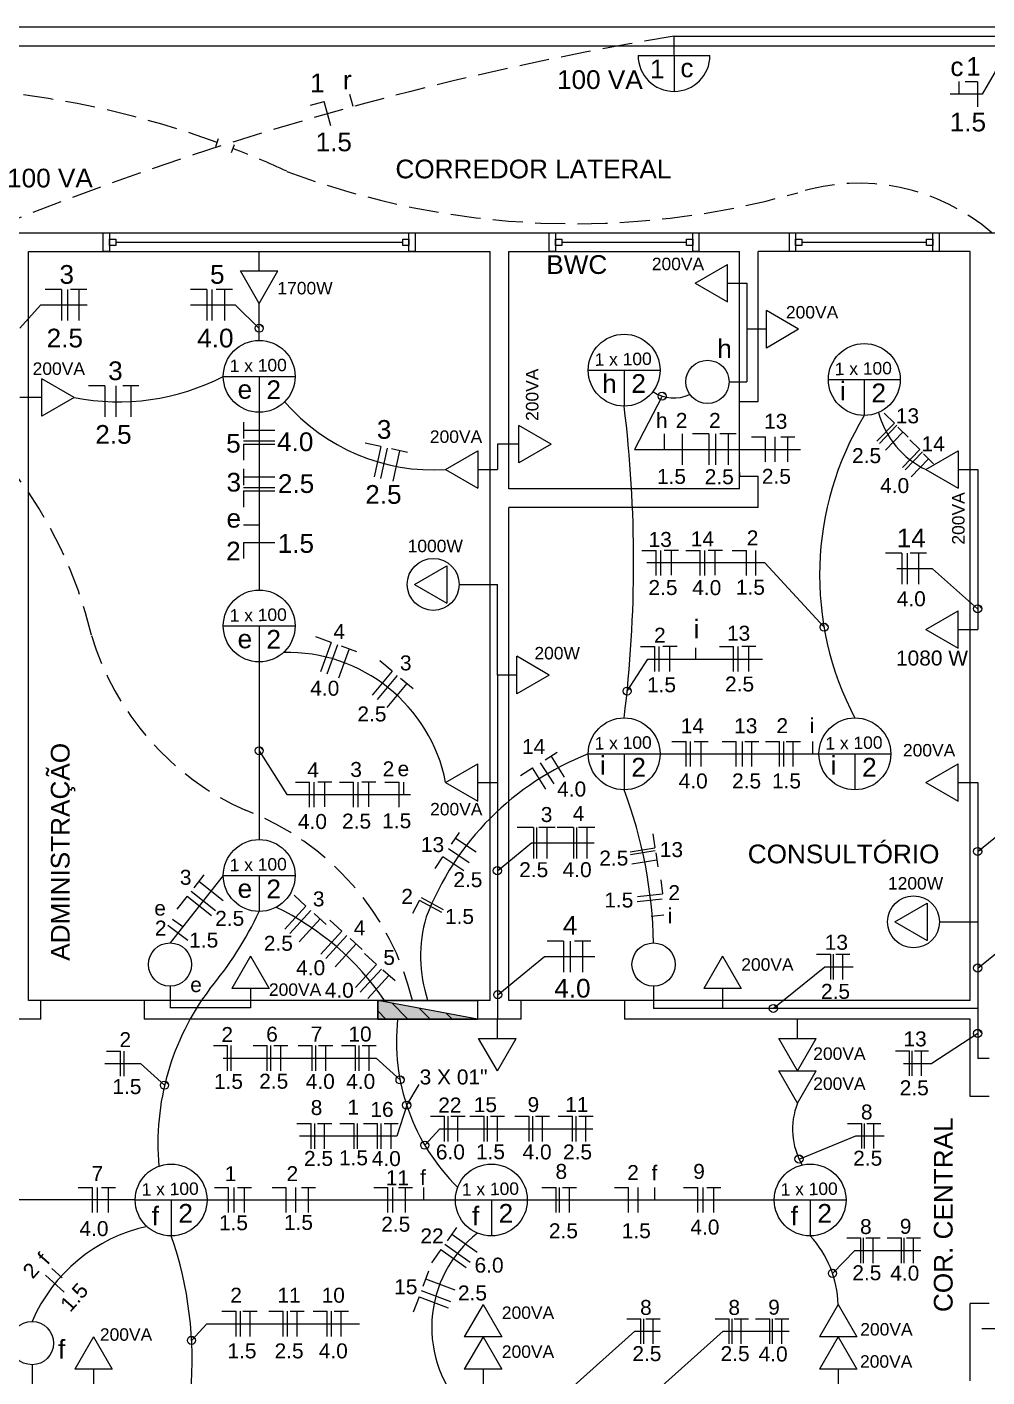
# Model space of a CAD drawing. Header units: millimetres. Extents: x 2676 to 2790, y 20 to 50.
# Drawn here: x 2685.5 to 2693.2, y 34.93 to 45.74 of the extents above; entities that cross this region are included whole.
import ezdxf

# ---------------------------------------------------------------- set-up
doc = ezdxf.new("R2010")
doc.units = ezdxf.units.MM
doc.linetypes.add('ACAD_ISO02W100', pattern=[15, 12, -3])
doc.layers.add('ARQ-FOLHA', color=7, linetype='Continuous', lineweight=50)
doc.layers.add('TESTE', color=6, linetype='Continuous', lineweight=25)
for name, color, linetype in [('BUILDING_ENVELOPE', 7, 'Continuous'), ('CIRCUITO 1', 3, 'Continuous'), ('CIRCUITO 2', 211, 'Continuous'), ('TOMADAS', 250, 'Continuous')]:
    doc.layers.add(name, color=color, linetype=linetype)
doc.styles.get("Standard").update_dxf_attribs({"font": 'arial.ttf', "height": 1.5})
pattern_1 = [(225, (-78.443, 0), (2.0205576, -2.0205576), [])]

msp = doc.modelspace()

# ---------------------------------------------------------------- hatches: boundary and pattern name
h = msp.add_hatch(color=1)
h.dxf.hatch_style = 1
h.paths.add_polyline_path([(2689.114, 37.795), (2688.314, 37.945), (2688.314, 37.795)])
h = msp.add_hatch(color=1)
h.dxf.hatch_style = 1
h.paths.add_polyline_path([(2689.114, 37.795), (2688.314, 37.945), (2688.314, 37.795)])
h = msp.add_hatch(color=1)
h.dxf.hatch_style = 1
h.paths.add_polyline_path([(2689.114, 37.795), (2688.314, 37.945), (2688.314, 37.795)])
h = msp.add_hatch(color=1)
h.dxf.hatch_style = 1
h.paths.add_polyline_path([(2689.114, 37.795), (2688.314, 37.945), (2688.314, 37.795)])
msp.add_hatch(color=1).paths.add_polyline_path([(2689.114, 37.795), (2688.314, 37.945), (2688.314, 37.795)])
at = {"transparency": 33554687}
h = msp.add_hatch(dxfattribs=at)
h.set_pattern_fill('ANSI31', color=1, angle=270)
h.set_pattern_definition([(315, (2685.04363, 42.89758), (0.0883883, 0.0883883), [])])
h.paths.add_polyline_path([(2689.114, 37.795), (2688.314, 37.945), (2688.314, 37.795)])
at = {"layer": 'CIRCUITO 2'}
h = msp.add_hatch(dxfattribs=at)
h.set_pattern_fill('ANSI31', color=211, angle=270)
h.set_pattern_definition([(315, (2687.9509, 56.42743), (0.0883883, 0.0883883), [])])
h.paths.add_polyline_path([(2690.593, 42.82, 1), (2690.593, 42.755, 1)])
at = {"layer": 'TOMADAS', "linetype": 'Continuous', "transparency": 33554687}
h = msp.add_hatch(dxfattribs=at)
h.set_pattern_fill('ANSI31', color=1, scale=0.9, angle=-180)
h.set_pattern_definition(pattern_1)
h.paths.add_polyline_path([(2687.213, 43.79), (2687.363, 43.53), (2687.513, 43.79)])
at = {"layer": 'TOMADAS'}
h = msp.add_hatch(dxfattribs=at)
h.set_pattern_fill('ANSI31', color=211, angle=270)
h.set_pattern_definition([(315, (2684.7202, 56.97073), (0.0883883, 0.0883883), [])])
h.paths.add_polyline_path([(2687.363, 43.363, 1), (2687.363, 43.298, 1)])
h = msp.add_hatch(dxfattribs=at)
h.set_pattern_fill('ANSI31', color=211, angle=270)
h.set_pattern_definition([(315, (2690.47951, 54.72296), (0.0883883, 0.0883883), [])])
h.paths.add_polyline_path([(2693.122, 41.115, 1), (2693.122, 41.05, 1)])
at = {"layer": 'TOMADAS', "linetype": 'Continuous', "transparency": 33554687}
h = msp.add_hatch(dxfattribs=at)
h.set_pattern_fill('ANSI31', color=1, scale=0.9, angle=-180)
h.set_pattern_definition(pattern_1)
h.paths.add_polyline_path([(2692.966, 40.767), (2692.966, 41.067), (2692.707, 40.917)])
at = {"layer": 'TOMADAS'}
h = msp.add_hatch(dxfattribs=at)
h.set_pattern_fill('ANSI31', color=211, angle=270)
h.set_pattern_definition([(315, (2689.2483, 54.57476), (0.0883883, 0.0883883), [])])
h.paths.add_polyline_path([(2691.891, 40.967, 1), (2691.891, 40.902, 1)])
h = msp.add_hatch(dxfattribs=at)
h.set_pattern_fill('ANSI31', color=211, angle=270)
h.set_pattern_definition([(315, (2687.66921, 54.0632), (0.0883883, 0.0883883), [])])
h.paths.add_polyline_path([(2690.312, 40.456, 1), (2690.312, 40.391, 1)])
at = {"layer": 'TOMADAS', "linetype": 'Continuous', "transparency": 33554687}
h = msp.add_hatch(dxfattribs=at)
h.set_pattern_fill('ANSI31', color=4, angle=-90)
h.set_pattern_definition([(315, (2684.7202, 53.58483), (0.0883883, 0.0883883), [])])
h.paths.add_polyline_path([(2687.395, 39.945, 1), (2687.33, 39.945, 1)])
at = {"layer": 'TOMADAS'}
h = msp.add_hatch(dxfattribs=at)
h.set_pattern_fill('ANSI31', color=211, angle=270)
h.set_pattern_definition([(315, (2690.47951, 52.7781), (0.0883883, 0.0883883), [])])
h.paths.add_polyline_path([(2693.122, 39.17, 1), (2693.122, 39.106, 1)])
h = msp.add_hatch(dxfattribs=at)
h.set_pattern_fill('ANSI31', color=211, angle=270)
h.set_pattern_definition([(315, (2686.62951, 52.62393), (0.0883883, 0.0883883), [])])
h.paths.add_polyline_path([(2689.272, 39.016, 1), (2689.272, 38.951, 1)])
h = msp.add_hatch(dxfattribs=at)
h.set_pattern_fill('ANSI31', color=211, angle=270)
h.set_pattern_definition([(315, (2690.47951, 51.84425), (0.0883883, 0.0883883), [])])
h.paths.add_polyline_path([(2693.122, 38.237, 1), (2693.122, 38.172, 1)])
h = msp.add_hatch(dxfattribs=at)
h.set_pattern_fill('ANSI31', color=211, angle=270)
h.set_pattern_definition([(315, (2686.63203, 51.63051), (0.0883883, 0.0883883), [])])
h.paths.add_polyline_path([(2689.275, 38.023, 1), (2689.275, 37.958, 1)])
h = msp.add_hatch(dxfattribs=at)
h.set_pattern_fill('ANSI31', color=211, angle=270)
h.set_pattern_definition([(315, (2688.8416, 51.52028), (0.0883883, 0.0883883), [])])
h.paths.add_polyline_path([(2691.484, 37.913, 1), (2691.484, 37.848, 1)])
h = msp.add_hatch(dxfattribs=at)
h.set_pattern_fill('ANSI31', color=211, angle=270)
h.set_pattern_definition([(315, (2690.47951, 51.31988), (0.0883883, 0.0883883), [])])
h.paths.add_polyline_path([(2693.122, 37.712, 1), (2693.122, 37.647, 1)])
at = {"layer": 'TOMADAS', "linetype": 'Continuous', "transparency": 33554687}
h = msp.add_hatch(dxfattribs=at)
h.set_pattern_fill('ANSI31', color=1, scale=0.9, angle=-180)
h.set_pattern_definition(pattern_1)
h.paths.add_polyline_path([(2689.122, 37.64), (2689.272, 37.38), (2689.422, 37.64)])
at = {"layer": 'TOMADAS'}
h = msp.add_hatch(dxfattribs=at)
h.set_pattern_fill('ANSI31', color=211, angle=270)
h.set_pattern_definition([(315, (2685.84962, 50.94799), (0.0883883, 0.0883883), [])])
h.paths.add_polyline_path([(2688.492, 37.34, 1), (2688.492, 37.275, 1)])
h = msp.add_hatch(dxfattribs=at)
h.set_pattern_fill('ANSI31', color=211, angle=270)
h.set_pattern_definition([(315, (2683.96122, 50.90461), (0.0883883, 0.0883883), [])])
h.paths.add_polyline_path([(2686.604, 37.297, 1), (2686.604, 37.232, 1)])
h = msp.add_hatch(dxfattribs=at)
h.set_pattern_fill('ANSI31', color=211, angle=270)
h.set_pattern_definition([(315, (2685.90205, 50.74525), (0.0883883, 0.0883883), [])])
h.paths.add_polyline_path([(2688.545, 37.138, 1), (2688.545, 37.073, 1)])
h = msp.add_hatch(dxfattribs=at)
h.set_pattern_fill('ANSI31', color=211, angle=270)
h.set_pattern_definition([(315, (2686.04757, 50.42373), (0.0883883, 0.0883883), [])])
h.paths.add_polyline_path([(2688.69, 36.816, 1), (2688.69, 36.751, 1)])
h = msp.add_hatch(dxfattribs=at)
h.set_pattern_fill('ANSI31', color=211, angle=270)
h.set_pattern_definition([(315, (2689.04787, 50.31291), (0.0883883, 0.0883883), [])])
h.paths.add_polyline_path([(2691.69, 36.705, 1), (2691.69, 36.64, 1)])
h = msp.add_hatch(dxfattribs=at)
h.set_pattern_fill('ANSI31', color=211, angle=270)
h.set_pattern_definition([(315, (2689.31579, 49.39735), (0.0883883, 0.0883883), [])])
h.paths.add_polyline_path([(2691.958, 35.79, 1), (2691.958, 35.725, 1)])
h = msp.add_hatch(dxfattribs=at)
h.set_pattern_fill('ANSI31', color=211, angle=270)
h.set_pattern_definition([(315, (2684.17788, 48.86042), (0.0883883, 0.0883883), [])])
h.paths.add_polyline_path([(2686.82, 35.253, 1), (2686.82, 35.188, 1)])

# ---------------------------------------------------------------- linework, layer by layer
for p, q in [((2685.513, 43.945), (2689.213, 43.945)), ((2686.213, 44.02), (2688.513, 44.02)), ((2689.363, 43.945), (2691.213, 43.945)), ((2689.788, 44.02), (2690.788, 44.02)), ((2691.713, 44.02), (2692.713, 44.02)), ((2691.212, 42.745), (2691.363, 42.745)), ((2691.213, 42.175), (2691.213, 42.145)), ((2691.213, 42.145), (2691.363, 42.145)), ((2685.612, 37.795), (2685.612, 37.945)), ((2686.442, 37.945), (2686.442, 37.795)), ((2689.114, 37.795), (2688.314, 37.945)), ((2688.314, 37.945), (2688.314, 37.795)), ((2689.462, 37.795), (2689.462, 37.945)), ((2690.292, 37.945), (2690.292, 37.795)), ((2688.314, 37.795), (2688.314, 37.795)), ((2688.314, 37.795), (2689.114, 37.795)), ((2693.213, 37.175), (2693.063, 37.175)), ((2693.213, 35.515), (2693.063, 35.515))]:
    msp.add_line(p, q)
for points in [[(2686.113, 44.095), (2686.163, 44.095), (2686.163, 43.945), (2686.113, 43.945)], [(2686.163, 44.045), (2686.213, 44.045), (2686.213, 43.995), (2686.163, 43.995)], [(2688.513, 44.045), (2688.563, 44.045), (2688.563, 43.995), (2688.513, 43.995)], [(2688.563, 44.095), (2688.613, 44.095), (2688.613, 43.945), (2688.563, 43.945)], [(2689.688, 44.095), (2689.738, 44.095), (2689.738, 43.945), (2689.688, 43.945)], [(2689.738, 44.045), (2689.788, 44.045), (2689.788, 43.995), (2689.738, 43.995)], [(2690.788, 44.045), (2690.838, 44.045), (2690.838, 43.995), (2690.788, 43.995)], [(2690.838, 44.095), (2690.888, 44.095), (2690.888, 43.945), (2690.838, 43.945)], [(2691.613, 44.095), (2691.663, 44.095), (2691.663, 43.945), (2691.613, 43.945)], [(2691.663, 44.045), (2691.713, 44.045), (2691.713, 43.995), (2691.663, 43.995)], [(2692.713, 44.045), (2692.763, 44.045), (2692.763, 43.995), (2692.713, 43.995)], [(2692.763, 44.095), (2692.813, 44.095), (2692.813, 43.945), (2692.763, 43.945)], [(2689.114, 37.945), (2689.114, 37.795), (2688.314, 37.795), (2688.314, 37.945)]]:
    msp.add_lwpolyline(points, close=True)
at = {"layer": 'BUILDING_ENVELOPE', "color": 7, "linetype": 'Continuous'}
for p, q in [((2682.213, 45.745), (2699.163, 45.745)), ((2682.213, 45.595), (2699.013, 45.595)), ((2682.213, 44.095), (2697.513, 44.095)), ((2685.513, 37.945), (2685.513, 43.945)), ((2689.213, 37.945), (2689.213, 43.945)), ((2689.363, 42.045), (2689.363, 43.945)), ((2691.213, 42.045), (2691.213, 43.945)), ((2691.363, 42.745), (2691.363, 43.945)), ((2693.063, 43.945), (2691.363, 43.945)), ((2693.063, 37.945), (2693.063, 43.945)), ((2691.363, 41.895), (2691.363, 42.145)), ((2691.213, 42.045), (2689.363, 42.045)), ((2689.363, 37.945), (2689.363, 41.895)), ((2691.363, 41.895), (2689.363, 41.895)), ((2689.213, 37.945), (2685.513, 37.945)), ((2693.063, 37.945), (2689.363, 37.945)), ((2685.612, 37.795), (2685.363, 37.795)), ((2689.462, 37.795), (2686.442, 37.795)), ((2693.063, 37.795), (2690.292, 37.795)), ((2693.063, 37.175), (2693.063, 37.795)), ((2693.063, 34.895), (2693.063, 35.515))]:
    msp.add_line(p, q, dxfattribs=at)
at = {"layer": 'CIRCUITO 1', "color": 240, "linetype": 'Continuous', "ltscale": 0.02}
for p, q in [((2690.688, 45.517), (2690.688, 45.672)), ((2690.688, 45.672), (2699.09, 45.672)), ((2687.363, 43.79), (2687.363, 43.945)), ((2691.116, 43.692), (2691.272, 43.692)), ((2691.272, 43.692), (2691.272, 42.901)), ((2687.363, 43.232), (2687.363, 43.53)), ((2691.428, 43.322), (2691.272, 43.322)), ((2691.13, 42.901), (2691.272, 42.901)), ((2685.62, 42.775), (2685.444, 42.775)), ((2687.363, 42.657), (2687.363, 41.232)), ((2689.272, 42.402), (2689.272, 42.198)), ((2689.443, 42.402), (2689.272, 42.402)), ((2689.116, 42.198), (2689.272, 42.198)), ((2692.966, 42.198), (2693.122, 42.198)), ((2688.966, 41.278), (2689.272, 41.278)), ((2689.272, 40.552), (2689.272, 41.278)), ((2687.363, 40.657), (2687.363, 39.232)), ((2689.428, 40.552), (2689.272, 40.552)), ((2689.272, 40.552), (2689.272, 38.33)), ((2690.575, 39.92), (2691.85, 39.92)), ((2689.116, 39.691), (2689.272, 39.691)), ((2692.966, 39.691), (2693.122, 39.691)), ((2687.075, 38.945), (2686.648, 38.405)), ((2689.272, 38.33), (2689.272, 37.795)), ((2686.648, 38.059), (2686.648, 37.884)), ((2687.294, 38.039), (2687.294, 37.884)), ((2690.524, 38.059), (2690.524, 37.88)), ((2691.077, 38.039), (2691.077, 37.88)), ((2687.294, 37.884), (2686.648, 37.884)), ((2693.122, 37.88), (2693.122, 37.479)), ((2689.272, 37.64), (2689.272, 37.795)), ((2693.213, 37.479), (2693.122, 37.479)), ((2686.37, 36.345), (2684.011, 36.345)), ((2686.945, 36.345), (2688.936, 36.345)), ((2689.511, 36.345), (2691.492, 36.345)), ((2685.542, 35.025), (2685.542, 34.834)), ((2686.035, 34.989), (2686.035, 34.834)), ((2689.157, 34.989), (2689.157, 34.834)), ((2692.003, 34.989), (2692.003, 34.834))]:
    msp.add_line(p, q, dxfattribs=at)
at = {"layer": 'CIRCUITO 1', "color": 15}
for p, q in [((2693.428, 45.672), (2693.159, 45.206)), ((2693.159, 45.206), (2692.902, 45.206)), ((2690.593, 42.787), (2690.371, 42.36)), ((2690.371, 42.36), (2691.701, 42.36))]:
    msp.add_line(p, q, dxfattribs=at)
at = {"layer": 'CIRCUITO 1', "color": 4}
for p, q in [((2690.4, 45.517), (2690.975, 45.517)), ((2690.688, 45.517), (2690.688, 45.23))]:
    msp.add_line(p, q, dxfattribs=at)
at = {"layer": 'CIRCUITO 1', "color": 7}
for p, q in [((2692.97, 45.307), (2692.97, 45.206)), ((2693.12, 45.306), (2693.023, 45.306)), ((2693.12, 45.306), (2693.12, 45.105)), ((2687.775, 45.117), (2687.885, 45.147)), ((2687.938, 44.953), (2687.885, 45.147)), ((2688.116, 45.107), (2688.089, 45.204)), ((2692.373, 42.65), (2692.454, 42.571)), ((2692.314, 42.427), (2692.454, 42.571)), ((2692.335, 42.408), (2692.475, 42.553)), ((2692.482, 42.537), (2692.564, 42.458)), ((2691.309, 42.461), (2691.422, 42.461)), ((2691.422, 42.259), (2691.422, 42.461)), ((2691.5, 42.259), (2691.5, 42.461)), ((2691.544, 42.461), (2691.657, 42.461)), ((2691.601, 42.259), (2691.601, 42.461)), ((2692.383, 42.353), (2692.523, 42.497)), ((2692.578, 42.437), (2692.659, 42.358)), ((2692.519, 42.214), (2692.659, 42.358)), ((2692.54, 42.196), (2692.681, 42.34)), ((2692.687, 42.324), (2692.769, 42.245)), ((2692.588, 42.14), (2692.728, 42.285)), ((2687.363, 41.752), (2687.238, 41.752)), ((2690.431, 41.55), (2690.545, 41.55)), ((2690.545, 41.349), (2690.545, 41.55)), ((2690.582, 41.349), (2690.582, 41.55)), ((2690.61, 41.552), (2690.724, 41.552)), ((2690.667, 41.351), (2690.667, 41.552)), ((2690.783, 41.55), (2690.897, 41.55)), ((2690.897, 41.349), (2690.897, 41.55)), ((2690.934, 41.349), (2690.934, 41.55)), ((2690.962, 41.552), (2691.076, 41.552)), ((2691.019, 41.351), (2691.019, 41.552)), ((2691.154, 41.55), (2691.268, 41.55)), ((2691.268, 41.349), (2691.268, 41.55)), ((2691.345, 41.349), (2691.345, 41.55)), ((2690.42, 40.78), (2690.533, 40.78)), ((2690.533, 40.579), (2690.533, 40.78)), ((2690.57, 40.579), (2690.57, 40.78)), ((2690.599, 40.782), (2690.712, 40.782)), ((2690.655, 40.581), (2690.655, 40.782)), ((2690.863, 40.68), (2690.863, 40.771)), ((2691.052, 40.78), (2691.165, 40.78)), ((2691.165, 40.579), (2691.165, 40.78)), ((2691.202, 40.579), (2691.202, 40.78)), ((2691.231, 40.782), (2691.344, 40.782)), ((2691.287, 40.581), (2691.287, 40.782)), ((2689.655, 39.872), (2689.751, 39.933)), ((2690.671, 40.02), (2690.785, 40.02)), ((2690.785, 39.819), (2690.785, 40.02)), ((2690.82, 39.819), (2690.82, 40.02)), ((2690.85, 40.02), (2690.963, 40.02)), ((2690.906, 39.819), (2690.906, 40.02)), ((2691.073, 40.02), (2691.187, 40.02)), ((2691.187, 39.819), (2691.187, 40.02)), ((2691.238, 39.819), (2691.238, 40.02)), ((2691.256, 40.02), (2691.369, 40.02)), ((2691.313, 39.819), (2691.313, 40.02)), ((2691.42, 40.02), (2691.534, 40.02)), ((2691.534, 39.819), (2691.534, 40.02)), ((2691.569, 39.819), (2691.569, 40.02)), ((2691.587, 40.02), (2691.701, 40.02)), ((2691.644, 39.819), (2691.644, 40.02)), ((2691.802, 39.92), (2691.802, 40.02)), ((2689.726, 39.679), (2689.618, 39.849)), ((2689.811, 39.733), (2689.703, 39.903)), ((2689.457, 39.746), (2689.553, 39.807)), ((2689.661, 39.637), (2689.553, 39.807)), ((2687.654, 39.694), (2687.767, 39.694)), ((2687.767, 39.493), (2687.767, 39.694)), ((2687.804, 39.493), (2687.804, 39.694)), ((2687.833, 39.696), (2687.946, 39.696)), ((2687.89, 39.495), (2687.89, 39.696)), ((2688.006, 39.694), (2688.119, 39.694)), ((2688.119, 39.493), (2688.119, 39.694)), ((2688.156, 39.493), (2688.156, 39.694)), ((2688.185, 39.696), (2688.298, 39.696)), ((2688.241, 39.495), (2688.241, 39.696)), ((2688.371, 39.694), (2688.485, 39.694)), ((2688.485, 39.493), (2688.485, 39.694)), ((2688.522, 39.594), (2688.522, 39.694)), ((2688.904, 39.196), (2688.968, 39.29)), ((2690.517, 39.279), (2690.535, 39.167)), ((2689.103, 39.131), (2688.936, 39.243)), ((2690.336, 39.135), (2690.535, 39.167)), ((2688.773, 39.001), (2688.836, 39.095)), ((2689.003, 38.983), (2688.836, 39.095)), ((2689.046, 39.047), (2688.879, 39.159)), ((2690.339, 39.113), (2690.538, 39.145)), ((2690.351, 39.039), (2690.55, 39.071)), ((2690.541, 39.127), (2690.559, 39.015)), ((2690.583, 38.911), (2690.595, 38.799)), ((2688.595, 38.644), (2688.648, 38.744)), ((2688.826, 38.649), (2688.648, 38.744)), ((2688.841, 38.671), (2688.664, 38.766)), ((2690.392, 38.738), (2690.592, 38.759)), ((2690.395, 38.777), (2690.595, 38.799)), ((2690.506, 38.62), (2690.606, 38.631)), ((2686.792, 38.425), (2686.63, 38.544)), ((2686.751, 38.535), (2686.669, 38.594)), ((2691.831, 38.314), (2691.944, 38.314)), ((2691.944, 38.112), (2691.944, 38.314)), ((2691.966, 38.112), (2691.966, 38.314)), ((2691.984, 38.314), (2692.098, 38.314)), ((2692.041, 38.112), (2692.041, 38.314)), ((2686.997, 37.582), (2687.11, 37.582)), ((2687.11, 37.381), (2687.11, 37.582)), ((2687.139, 37.381), (2687.139, 37.582)), ((2687.314, 37.582), (2687.427, 37.582)), ((2687.427, 37.381), (2687.427, 37.582)), ((2687.457, 37.381), (2687.457, 37.582)), ((2687.479, 37.582), (2687.592, 37.582)), ((2687.536, 37.381), (2687.536, 37.582)), ((2687.674, 37.582), (2687.788, 37.582)), ((2687.788, 37.381), (2687.788, 37.582)), ((2687.817, 37.381), (2687.817, 37.582)), ((2687.839, 37.582), (2687.953, 37.582)), ((2687.896, 37.381), (2687.896, 37.582)), ((2688.022, 37.582), (2688.136, 37.582)), ((2688.136, 37.381), (2688.136, 37.582)), ((2688.165, 37.381), (2688.165, 37.582)), ((2688.187, 37.582), (2688.301, 37.582)), ((2688.244, 37.381), (2688.244, 37.582)), ((2692.462, 37.54), (2692.575, 37.54)), ((2692.575, 37.339), (2692.575, 37.54)), ((2692.597, 37.339), (2692.597, 37.54)), ((2692.616, 37.54), (2692.729, 37.54)), ((2692.672, 37.339), (2692.672, 37.54)), ((2686.138, 37.538), (2686.252, 37.538)), ((2686.252, 37.337), (2686.252, 37.538)), ((2686.281, 37.337), (2686.281, 37.538)), ((2688.735, 37.017), (2688.848, 37.017)), ((2688.848, 36.815), (2688.848, 37.017)), ((2688.877, 36.815), (2688.877, 37.017)), ((2688.9, 37.017), (2689.013, 37.017)), ((2688.956, 36.815), (2688.956, 37.017)), ((2689.052, 37.017), (2689.165, 37.017)), ((2689.165, 36.815), (2689.165, 37.017)), ((2689.194, 36.815), (2689.194, 37.017)), ((2689.217, 37.017), (2689.33, 37.017)), ((2689.274, 36.815), (2689.274, 37.017)), ((2689.412, 37.017), (2689.526, 37.017)), ((2689.526, 36.815), (2689.526, 37.017)), ((2689.555, 36.815), (2689.555, 37.017)), ((2689.577, 37.017), (2689.691, 37.017)), ((2689.634, 36.815), (2689.634, 37.017)), ((2689.76, 37.017), (2689.873, 37.017)), ((2689.873, 36.815), (2689.873, 37.017)), ((2689.903, 36.815), (2689.903, 37.017)), ((2689.925, 37.017), (2690.039, 37.017)), ((2689.982, 36.815), (2689.982, 37.017)), ((2687.665, 36.957), (2687.779, 36.957)), ((2687.779, 36.756), (2687.779, 36.957)), ((2687.808, 36.756), (2687.808, 36.957)), ((2687.83, 36.957), (2687.944, 36.957)), ((2687.887, 36.756), (2687.887, 36.957)), ((2688.009, 36.957), (2688.123, 36.957)), ((2688.123, 36.756), (2688.123, 36.957)), ((2688.152, 36.756), (2688.152, 36.957)), ((2688.199, 36.957), (2688.312, 36.957)), ((2688.312, 36.756), (2688.312, 36.957)), ((2688.341, 36.756), (2688.341, 36.957)), ((2688.364, 36.957), (2688.477, 36.957)), ((2688.42, 36.756), (2688.42, 36.957)), ((2692.079, 36.959), (2692.193, 36.959)), ((2692.193, 36.758), (2692.193, 36.959)), ((2692.215, 36.758), (2692.215, 36.959)), ((2692.233, 36.959), (2692.346, 36.959)), ((2692.29, 36.758), (2692.29, 36.959)), ((2685.913, 36.445), (2686.027, 36.445)), ((2686.027, 36.244), (2686.027, 36.445)), ((2686.068, 36.244), (2686.068, 36.445)), ((2686.098, 36.445), (2686.212, 36.445)), ((2686.155, 36.244), (2686.155, 36.445)), ((2687.004, 36.445), (2687.117, 36.445)), ((2687.117, 36.244), (2687.117, 36.445)), ((2687.161, 36.244), (2687.161, 36.445)), ((2687.188, 36.445), (2687.301, 36.445)), ((2687.244, 36.244), (2687.244, 36.445)), ((2687.466, 36.445), (2687.579, 36.445)), ((2687.579, 36.244), (2687.579, 36.445)), ((2687.657, 36.244), (2687.657, 36.445)), ((2687.701, 36.445), (2687.814, 36.445)), ((2687.758, 36.244), (2687.758, 36.445)), ((2688.281, 36.445), (2688.394, 36.445)), ((2688.394, 36.244), (2688.394, 36.445)), ((2688.435, 36.244), (2688.435, 36.445)), ((2688.479, 36.445), (2688.593, 36.445)), ((2688.536, 36.244), (2688.536, 36.445)), ((2688.682, 36.345), (2688.682, 36.445)), ((2689.628, 36.445), (2689.742, 36.445)), ((2689.742, 36.244), (2689.742, 36.445)), ((2689.771, 36.244), (2689.771, 36.445)), ((2689.793, 36.445), (2689.907, 36.445)), ((2689.85, 36.244), (2689.85, 36.445)), ((2690.21, 36.445), (2690.323, 36.445)), ((2690.323, 36.244), (2690.323, 36.445)), ((2690.401, 36.244), (2690.401, 36.445)), ((2690.534, 36.345), (2690.534, 36.445)), ((2690.765, 36.445), (2690.878, 36.445)), ((2690.878, 36.244), (2690.878, 36.445)), ((2690.922, 36.244), (2690.922, 36.445)), ((2690.95, 36.445), (2691.064, 36.445)), ((2691.007, 36.244), (2691.007, 36.445)), ((2692.073, 36.041), (2692.186, 36.041)), ((2692.186, 35.84), (2692.186, 36.041)), ((2692.208, 35.84), (2692.208, 36.041)), ((2692.226, 36.041), (2692.34, 36.041)), ((2692.283, 35.84), (2692.283, 36.041)), ((2692.397, 36.041), (2692.511, 36.041)), ((2692.511, 35.84), (2692.511, 36.041)), ((2692.533, 35.84), (2692.533, 36.041)), ((2692.551, 36.041), (2692.664, 36.041)), ((2692.608, 35.84), (2692.608, 36.041)), ((2685.799, 35.607), (2685.651, 35.743)), ((2685.784, 35.72), (2685.702, 35.795)), ((2687.064, 35.453), (2687.177, 35.453)), ((2687.177, 35.252), (2687.177, 35.453)), ((2687.212, 35.252), (2687.212, 35.453)), ((2687.233, 35.453), (2687.346, 35.453)), ((2687.29, 35.252), (2687.29, 35.453)), ((2687.441, 35.453), (2687.555, 35.453)), ((2687.555, 35.252), (2687.555, 35.453)), ((2687.589, 35.252), (2687.589, 35.453)), ((2687.61, 35.453), (2687.724, 35.453)), ((2687.667, 35.252), (2687.667, 35.453)), ((2687.795, 35.453), (2687.909, 35.453)), ((2687.909, 35.252), (2687.909, 35.453)), ((2687.943, 35.252), (2687.943, 35.453)), ((2687.964, 35.453), (2688.078, 35.453)), ((2688.021, 35.252), (2688.021, 35.453)), ((2690.31, 35.393), (2690.423, 35.393)), ((2690.423, 35.192), (2690.423, 35.393)), ((2690.445, 35.192), (2690.445, 35.393)), ((2690.463, 35.393), (2690.577, 35.393)), ((2690.52, 35.192), (2690.52, 35.393)), ((2691.017, 35.393), (2691.131, 35.393)), ((2691.131, 35.192), (2691.131, 35.393)), ((2691.153, 35.192), (2691.153, 35.393)), ((2691.171, 35.393), (2691.284, 35.393)), ((2691.227, 35.192), (2691.227, 35.393)), ((2691.342, 35.393), (2691.455, 35.393)), ((2691.455, 35.192), (2691.455, 35.393)), ((2691.477, 35.192), (2691.477, 35.393)), ((2691.495, 35.393), (2691.609, 35.393)), ((2691.552, 35.192), (2691.552, 35.393))]:
    msp.add_line(p, q, dxfattribs=at)
at = {"layer": 'CIRCUITO 1', "color": 40, "linetype": 'ACAD_ISO02W100', "ltscale": 0.02}
for p, q in [((2687.014, 44.787), (2687.037, 44.852)), ((2687.14, 44.74), (2687.164, 44.804))]:
    msp.add_line(p, q, dxfattribs=at)
at = {"layer": 'CIRCUITO 1', "color": 6, "linetype": 'Continuous', "ltscale": 0.02}
msp.add_line((2692.966, 40.917), (2693.122, 40.917), dxfattribs=at)
at = {"layer": 'CIRCUITO 1', "color": 240, "linetype": 'Continuous', "ltscale": 0.02}
for points in [[(2693.122, 42.198), (2693.122, 40.917)], [(2693.122, 39.691), (2693.122, 37.88), (2690.524, 37.88)]]:
    msp.add_lwpolyline(points, dxfattribs=at)
at = {"layer": 'CIRCUITO 1', "color": 4}
msp.add_arc((2690.688, 45.517), 0.288, 180, 0, dxfattribs=at)
at = {"layer": 'CIRCUITO 1', "color": 40, "linetype": 'ACAD_ISO02W100', "ltscale": 0.02}
for centre, radius, start, end in [((2684.513, 37.941), 7.323, 69.9398, 99.0571), ((2684.513, 37.941), 7.323, 65.1973, 68.8805), ((2689.892, 50.715), 6.547, 249.3716, 285.8513), ((2692.17, 42.866), 1.627, 49.0485, 107.5189), ((2682.652, 40.069), 3.461, 13.3841, 62.1354), ((2688.164, 41.515), 2.241, 196.7364, 245.9928), ((2686.475, 37.436), 2.176, 13.5235, 69.0511)]:
    msp.add_arc(centre, radius, start, end, dxfattribs=at)
at = {"layer": 'CIRCUITO 1', "color": 240, "linetype": 'Continuous', "ltscale": 0.02}
for centre, radius, start, end in [((2686.232, 44.588), 1.847, 259.0128, 297.1499), ((2688.762, 43.774), 1.579, 220.799, 273.4324), ((2690.687, 43.079), 0.307, 236.6431, 294.7088), ((2680.034, 41.457), 10.33, 353.0502, 6.9498), ((2694.319, 41.353), 2.464, 148.739, 207.7178), ((2693.02, 42.845), 0.719, 195.2776, 244.1443), ((2687.59, 39.441), 1.292, 11.1802, 91.4712), ((2690.836, 37.791), 2.287, 111.44, 158.9247), ((2686.819, 38.328), 3.706, 1.1925, 20.6021), ((2684.782, 39.869), 2.851, 319.9402, 334.8409), ((2686.541, 36.694), 2.214, 34.4039, 64.4065), ((2689.777, 38.298), 1.121, 163.6414, 198.3536), ((2688.598, 36.8), 2.047, 142.9233, 185.1858), ((2690.101, 37.616), 1.638, 173.7225, 225.5919), ((2692.204, 36.912), 0.566, 158.4012, 210.4209), ((2686.744, 34.855), 1.308, 102.3697, 156.7178), ((2683.819, 35.069), 3.006, 330.6233, 19.1888), ((2689.704, 35.325), 0.958, 128.0759, 224.6527), ((2691.164, 35.486), 0.84, 1.5074, 42.8244)]:
    msp.add_arc(centre, radius, start, end, dxfattribs=at)
at = {"layer": 'CIRCUITO 2', "color": 4}
for p, q in [((2690, 42.995), (2690.575, 42.995)), ((2687.075, 42.945), (2687.65, 42.945)), ((2687.363, 42.945), (2687.363, 42.657)), ((2691.925, 42.92), (2692.5, 42.92)), ((2692.213, 42.92), (2692.213, 42.632)), ((2687.075, 40.945), (2687.65, 40.945)), ((2687.363, 40.945), (2687.363, 40.657)), ((2690, 39.92), (2690.575, 39.92)), ((2690.288, 39.92), (2690.288, 39.632)), ((2691.85, 39.92), (2692.425, 39.92)), ((2692.138, 39.92), (2692.138, 39.632)), ((2687.075, 38.945), (2687.65, 38.945)), ((2687.363, 38.945), (2687.363, 38.657)), ((2686.37, 36.345), (2686.945, 36.345)), ((2686.657, 36.345), (2686.657, 36.057)), ((2688.936, 36.345), (2689.511, 36.345)), ((2689.224, 36.345), (2689.224, 36.057)), ((2691.492, 36.345), (2692.067, 36.345)), ((2691.779, 36.345), (2691.779, 36.057))]:
    msp.add_line(p, q, dxfattribs=at)
at = {"layer": 'CIRCUITO 2', "color": 7}
for p, q in [((2690.288, 42.995), (2690.288, 42.707)), ((2693.302, 35.313), (2693.154, 35.313))]:
    msp.add_line(p, q, dxfattribs=at)
at = {"layer": 'CIRCUITO 2', "color": 4}
for centre, radius in [((2690.288, 42.995), 0.288), ((2687.363, 42.945), 0.288), ((2692.213, 42.92), 0.288), ((2687.363, 40.945), 0.288), ((2690.288, 39.92), 0.288), ((2692.138, 39.92), 0.288), ((2687.363, 38.945), 0.288), ((2686.648, 38.232), 0.173), ((2690.524, 38.232), 0.173), ((2686.657, 36.345), 0.288), ((2689.224, 36.345), 0.288), ((2691.779, 36.345), 0.288), ((2685.542, 35.198), 0.173)]:
    msp.add_circle(centre, radius, dxfattribs=at)
at = {"layer": 'CIRCUITO 2', "color": 7}
msp.add_circle((2690.956, 42.901), 0.173, dxfattribs=at)
at = {"layer": 'CIRCUITO 2', "color": 211}
msp.add_circle((2690.593, 42.787), 0.0325, dxfattribs=at)
at = {"layer": 'TESTE', "color": 240, "linetype": 'ACAD_ISO02W100', "ltscale": 0.02}
msp.add_arc((2694.976, 20.03), 25.998, 99.4936, 112.2357, dxfattribs=at)
at = {"layer": 'TOMADAS', "color": 4, "linetype": 'Continuous'}
for p, q in [((2690.857, 43.692), (2691.116, 43.842)), ((2691.116, 43.542), (2691.116, 43.842)), ((2687.213, 43.79), (2687.513, 43.79)), ((2687.363, 43.53), (2687.213, 43.79)), ((2687.363, 43.53), (2687.513, 43.79)), ((2690.857, 43.692), (2691.116, 43.542)), ((2691.428, 43.172), (2691.428, 43.472)), ((2691.687, 43.322), (2691.428, 43.472)), ((2691.687, 43.322), (2691.428, 43.172)), ((2685.62, 42.625), (2685.62, 42.925)), ((2685.88, 42.775), (2685.62, 42.925)), ((2685.88, 42.775), (2685.62, 42.625)), ((2689.443, 42.252), (2689.443, 42.552)), ((2689.703, 42.402), (2689.443, 42.552)), ((2688.857, 42.198), (2689.116, 42.348)), ((2689.116, 42.348), (2689.116, 42.048)), ((2689.703, 42.402), (2689.443, 42.252)), ((2692.707, 42.198), (2692.966, 42.348)), ((2692.966, 42.348), (2692.966, 42.048)), ((2688.857, 42.198), (2689.116, 42.048)), ((2692.707, 42.198), (2692.966, 42.048)), ((2688.607, 41.278), (2688.867, 41.428)), ((2688.867, 41.428), (2688.867, 41.128)), ((2688.607, 41.278), (2688.867, 41.128)), ((2692.707, 40.917), (2692.966, 41.067)), ((2692.966, 40.767), (2692.966, 41.067)), ((2692.707, 40.917), (2692.966, 40.767)), ((2689.428, 40.402), (2689.428, 40.702)), ((2689.687, 40.552), (2689.428, 40.702)), ((2689.687, 40.552), (2689.428, 40.402)), ((2688.857, 39.691), (2689.116, 39.841)), ((2689.116, 39.541), (2689.116, 39.841)), ((2692.707, 39.691), (2692.966, 39.841)), ((2692.966, 39.541), (2692.966, 39.841)), ((2688.857, 39.691), (2689.116, 39.541)), ((2692.707, 39.691), (2692.966, 39.541)), ((2692.457, 38.574), (2692.717, 38.724)), ((2692.717, 38.724), (2692.717, 38.424)), ((2692.457, 38.574), (2692.717, 38.424)), ((2687.294, 38.299), (2687.144, 38.039)), ((2687.294, 38.299), (2687.444, 38.039)), ((2691.077, 38.299), (2690.927, 38.039)), ((2691.077, 38.299), (2691.227, 38.039)), ((2687.444, 38.039), (2687.144, 38.039)), ((2691.227, 38.039), (2690.927, 38.039)), ((2691.677, 37.64), (2691.677, 37.795)), ((2689.122, 37.64), (2689.422, 37.64)), ((2689.272, 37.38), (2689.122, 37.64)), ((2689.272, 37.38), (2689.422, 37.64)), ((2691.527, 37.64), (2691.827, 37.64)), ((2691.677, 37.38), (2691.527, 37.64)), ((2691.677, 37.38), (2691.827, 37.64)), ((2691.527, 37.38), (2691.827, 37.38)), ((2691.677, 37.12), (2691.527, 37.38)), ((2691.677, 37.12), (2691.827, 37.38)), ((2689.157, 35.508), (2689.007, 35.249)), ((2689.157, 35.508), (2689.307, 35.249)), ((2692.003, 35.508), (2691.853, 35.249)), ((2692.003, 35.508), (2692.153, 35.249)), ((2686.035, 35.249), (2685.885, 34.989)), ((2686.035, 35.249), (2686.185, 34.989)), ((2689.157, 35.249), (2689.007, 34.989)), ((2689.307, 35.249), (2689.007, 35.249)), ((2689.157, 35.249), (2689.307, 34.989)), ((2692.003, 35.249), (2691.853, 34.989)), ((2692.153, 35.249), (2691.853, 35.249)), ((2692.003, 35.249), (2692.153, 34.989)), ((2686.185, 34.989), (2685.885, 34.989)), ((2689.307, 34.989), (2689.007, 34.989)), ((2692.153, 34.989), (2691.853, 34.989))]:
    msp.add_line(p, q, dxfattribs=at)
at = {"layer": 'TOMADAS', "color": 7}
for p, q in [((2685.777, 43.641), (2685.646, 43.641)), ((2685.777, 43.641), (2685.777, 43.392)), ((2685.825, 43.641), (2685.825, 43.392)), ((2685.981, 43.641), (2685.851, 43.641)), ((2685.916, 43.641), (2685.916, 43.392)), ((2686.942, 43.641), (2686.812, 43.641)), ((2686.942, 43.641), (2686.942, 43.392)), ((2686.984, 43.641), (2686.984, 43.392)), ((2687.15, 43.641), (2687.019, 43.641)), ((2687.085, 43.641), (2687.085, 43.392)), ((2686.125, 42.869), (2685.995, 42.869)), ((2686.125, 42.869), (2686.125, 42.62)), ((2686.215, 42.869), (2686.215, 42.62)), ((2686.399, 42.869), (2686.269, 42.869)), ((2686.334, 42.869), (2686.334, 42.62)), ((2687.238, 42.579), (2687.238, 42.448)), ((2687.238, 42.514), (2687.487, 42.514)), ((2687.238, 42.428), (2687.488, 42.428)), ((2688.339, 42.383), (2688.212, 42.411)), ((2690.61, 42.485), (2690.61, 42.36)), ((2690.753, 42.485), (2690.753, 42.235)), ((2690.968, 42.485), (2690.837, 42.485)), ((2690.968, 42.485), (2690.968, 42.235)), ((2691.02, 42.485), (2691.02, 42.235)), ((2691.186, 42.485), (2691.055, 42.485)), ((2691.121, 42.485), (2691.121, 42.235)), ((2687.238, 42.403), (2687.238, 42.273)), ((2687.238, 42.403), (2687.488, 42.403)), ((2688.339, 42.383), (2688.284, 42.139)), ((2688.39, 42.371), (2688.336, 42.128)), ((2688.552, 42.335), (2688.424, 42.364)), ((2688.488, 42.349), (2688.433, 42.106)), ((2687.238, 42.204), (2687.238, 42.074)), ((2687.238, 42.139), (2687.487, 42.139)), ((2687.238, 42.054), (2687.488, 42.054)), ((2687.238, 42.028), (2687.238, 41.898)), ((2687.238, 42.028), (2687.488, 42.028)), ((2687.238, 41.615), (2687.238, 41.485)), ((2687.238, 41.615), (2687.488, 41.615)), ((2692.513, 41.528), (2692.383, 41.528)), ((2692.513, 41.528), (2692.513, 41.279)), ((2692.557, 41.528), (2692.557, 41.279)), ((2692.712, 41.528), (2692.582, 41.528)), ((2692.647, 41.528), (2692.647, 41.279)), ((2687.94, 40.813), (2687.817, 40.857)), ((2687.94, 40.813), (2687.855, 40.578)), ((2687.99, 40.795), (2687.905, 40.56)), ((2688.084, 40.761), (2687.999, 40.526)), ((2688.145, 40.739), (2688.023, 40.783)), ((2688.429, 40.582), (2688.268, 40.39)), ((2688.429, 40.582), (2688.329, 40.665)), ((2688.469, 40.548), (2688.309, 40.356)), ((2688.546, 40.483), (2688.386, 40.292)), ((2688.596, 40.441), (2688.496, 40.525)), ((2689.562, 39.33), (2689.431, 39.33)), ((2689.562, 39.33), (2689.562, 39.081)), ((2689.586, 39.33), (2689.586, 39.081)), ((2689.734, 39.33), (2689.604, 39.33)), ((2689.669, 39.33), (2689.669, 39.081)), ((2689.882, 39.33), (2689.751, 39.33)), ((2689.882, 39.33), (2689.882, 39.081)), ((2689.906, 39.33), (2689.906, 39.081)), ((2690.054, 39.33), (2689.923, 39.33)), ((2689.989, 39.33), (2689.989, 39.081)), ((2686.92, 38.95), (2686.839, 38.847)), ((2686.879, 38.899), (2687.075, 38.744)), ((2686.785, 38.779), (2686.704, 38.676)), ((2686.785, 38.779), (2686.98, 38.624)), ((2686.817, 38.82), (2687.013, 38.665)), ((2687.738, 38.7), (2687.642, 38.788)), ((2687.738, 38.7), (2687.569, 38.516)), ((2687.777, 38.664), (2687.608, 38.48)), ((2687.899, 38.553), (2687.803, 38.641)), ((2687.851, 38.597), (2687.682, 38.413)), ((2688.026, 38.5), (2687.93, 38.588)), ((2688.026, 38.5), (2687.858, 38.316)), ((2688.065, 38.465), (2687.897, 38.281)), ((2688.187, 38.353), (2688.091, 38.441)), ((2689.802, 38.42), (2689.672, 38.42)), ((2689.802, 38.42), (2689.802, 38.17)), ((2689.855, 38.42), (2689.855, 38.17)), ((2690.02, 38.42), (2689.89, 38.42)), ((2689.955, 38.42), (2689.955, 38.17)), ((2688.139, 38.397), (2687.971, 38.213)), ((2688.303, 38.231), (2688.207, 38.319)), ((2688.303, 38.231), (2688.134, 38.047)), ((2688.342, 38.195), (2688.173, 38.011)), ((2688.452, 38.1), (2688.355, 38.188)), ((2688.403, 38.144), (2688.235, 37.96)), ((2688.945, 36.125), (2688.87, 36.019)), ((2688.907, 36.072), (2689.111, 35.927)), ((2688.819, 35.947), (2688.743, 35.841)), ((2688.819, 35.947), (2689.022, 35.803)), ((2688.85, 35.99), (2689.053, 35.846)), ((2688.72, 35.774), (2688.674, 35.652)), ((2688.697, 35.713), (2688.931, 35.626)), ((2688.662, 35.619), (2688.896, 35.532)), ((2688.644, 35.569), (2688.598, 35.447)), ((2688.644, 35.569), (2688.878, 35.482))]:
    msp.add_line(p, q, dxfattribs=at)
at = {"layer": 'TOMADAS', "color": 15}
for p, q in [((2685.444, 43.331), (2685.611, 43.516)), ((2685.983, 43.516), (2685.611, 43.516)), ((2687.172, 43.516), (2686.811, 43.516)), ((2687.36, 43.331), (2687.172, 43.516)), ((2691.416, 41.45), (2690.469, 41.45)), ((2691.891, 40.935), (2691.416, 41.45)), ((2692.76, 41.404), (2692.473, 41.404)), ((2693.12, 41.083), (2692.76, 41.404)), ((2690.312, 40.423), (2690.478, 40.68)), ((2690.478, 40.68), (2691.397, 40.68)), ((2687.363, 39.945), (2687.584, 39.594)), ((2687.584, 39.594), (2688.576, 39.594)), ((2693.122, 39.138), (2693.534, 39.471)), ((2689.272, 38.984), (2689.546, 39.206)), ((2689.546, 39.206), (2690.047, 39.206)), ((2693.122, 38.204), (2693.534, 38.537)), ((2689.275, 37.99), (2689.651, 38.295)), ((2689.651, 38.295), (2690.053, 38.295)), ((2691.484, 37.88), (2691.896, 38.213)), ((2691.896, 38.213), (2692.124, 38.213)), ((2693.122, 37.68), (2692.755, 37.44)), ((2686.125, 37.438), (2686.411, 37.438)), ((2686.411, 37.438), (2686.604, 37.265)), ((2687.074, 37.481), (2688.3, 37.481)), ((2688.3, 37.481), (2688.492, 37.308)), ((2692.527, 37.44), (2692.755, 37.44)), ((2688.545, 37.105), (2688.644, 37.271)), ((2688.545, 37.105), (2688.467, 36.856)), ((2688.69, 36.784), (2688.811, 36.916)), ((2688.811, 36.916), (2690.038, 36.916)), ((2688.467, 36.856), (2687.686, 36.856)), ((2691.69, 36.673), (2692.145, 36.859)), ((2692.145, 36.859), (2692.372, 36.859)), ((2691.958, 35.757), (2692.138, 35.941)), ((2692.138, 35.941), (2692.667, 35.941)), ((2686.82, 35.22), (2686.942, 35.353)), ((2686.942, 35.353), (2688.168, 35.353)), ((2689.861, 34.834), (2690.375, 35.293)), ((2690.375, 35.293), (2690.58, 35.293)), ((2690.568, 34.834), (2691.082, 35.293)), ((2691.082, 35.293), (2691.611, 35.293))]:
    msp.add_line(p, q, dxfattribs=at)
at = {"layer": 'TOMADAS', "color": 4, "linetype": 'Continuous', "ltscale": 0.02}
msp.add_line((2692.816, 38.574), (2693.122, 38.574), dxfattribs=at)
at = {"layer": 'TOMADAS', "color": 211}
for centre in [(2687.363, 43.331), (2693.122, 41.083), (2691.891, 40.935), (2690.312, 40.423), (2693.122, 39.138), (2689.272, 38.984), (2693.122, 38.204), (2689.275, 37.99), (2691.484, 37.88), (2693.122, 37.68), (2688.492, 37.308), (2686.604, 37.265), (2688.545, 37.105), (2688.69, 36.784), (2691.69, 36.673), (2691.958, 35.757), (2686.82, 35.22)]:
    msp.add_circle(centre, 0.0325, dxfattribs=at)
at = {"layer": 'TOMADAS', "color": 4}
for centre in [(2688.758, 41.278), (2692.608, 38.574)]:
    msp.add_circle(centre, 0.208, dxfattribs=at)
at = {"layer": 'TOMADAS', "color": 4, "linetype": 'Continuous'}
msp.add_circle((2687.363, 39.945), 0.0325, dxfattribs=at)

# ---------------------------------------------------------------- texts
for s, height, p in [('c', 0.15, (2692.903, 45.352)), ('1', 0.15, (2693.03, 45.354)), ('1.5', 0.15, (2692.898, 44.908)), ('h', 0.12, (2690.543, 42.532)), ('2', 0.12, (2690.702, 42.532)), ('1.5', 0.12, (2690.551, 42.083)), ('2.5', 0.12, (2690.934, 42.081))]:
    msp.add_text(s, height=height).set_placement(p)
at = {"color": 1}
for s, height, p in [('2', 0.12, (2690.969, 42.532)), ('14', 0.15, (2692.473, 41.575)), ('4.0', 0.12, (2692.473, 41.103))]:
    msp.add_text(s, height=height, dxfattribs=at).set_placement(p)
at = {"layer": 'ARQ-FOLHA'}
for s, p in [('CORREDOR LATERAL', (2688.455, 44.532)), ('BWC', (2689.664, 43.766)), ('CONSULTÓRIO', (2691.279, 39.043))]:
    msp.add_text(s, height=0.15, dxfattribs=at).set_placement(p)
for s, p in [('ADMINISTRAÇÃO', (2685.843, 38.262)), ('COR. CENTRAL', (2692.921, 35.447))]:
    msp.add_text(s, height=0.15, rotation=90, dxfattribs=at).set_placement(p)
at = {"layer": 'CIRCUITO 1', "color": 4}
for s, p in [('1', (2690.495, 45.334)), ('c', (2690.739, 45.342)), ('2', (2690.346, 42.813)), ('2', (2687.421, 42.763)), ('2', (2692.271, 42.738)), ('2', (2687.421, 40.763)), ('2', (2690.346, 39.738)), ('2', (2692.196, 39.738)), ('2', (2687.421, 38.763)), ('2', (2686.715, 36.163)), ('2', (2689.282, 36.163)), ('2', (2691.837, 36.163))]:
    msp.add_text(s, height=0.15, dxfattribs=at).set_placement(p)
at = {"layer": 'CIRCUITO 1', "color": 7}
for s, height, p in [('1', 0.15, (2687.771, 45.222)), ('r', 0.15, (2688.034, 45.245)), ('100 VA', 0.15, (2689.75, 45.248)), ('1.5', 0.15, (2687.815, 44.749)), ('100 VA', 0.15, (2685.342, 44.459)), ('e', 0.15, (2687.101, 41.733)), ('1.5', 0.15, (2687.511, 41.531)), ('2', 0.12, (2691.271, 41.591)), ('2', 0.15, (2687.098, 41.47)), ('1.5', 0.12, (2691.184, 41.195)), ('i', 0.15, (2690.845, 40.845)), ('2', 0.12, (2690.528, 40.811)), ('1.5', 0.12, (2690.471, 40.414)), ('2', 0.12, (2691.509, 40.086)), ('i', 0.12, (2691.775, 40.086)), ('2', 0.12, (2688.352, 39.74)), ('e', 0.12, (2688.472, 39.741)), ('1.5', 0.12, (2691.473, 39.643)), ('1.5', 0.12, (2688.349, 39.324)), ('2', 0.12, (2688.502, 38.718)), ('2', 0.12, (2690.643, 38.748)), ('1.5', 0.12, (2690.129, 38.689)), ('e', 0.12, (2686.522, 38.624)), ('1.5', 0.12, (2688.852, 38.557)), ('i', 0.12, (2690.637, 38.563)), ('2', 0.12, (2686.527, 38.464)), ('1.5', 0.12, (2686.802, 38.368)), ('3 X 01"', 0.12, (2688.649, 37.271)), ('1', 0.12, (2688.07, 37.029)), ('1.5', 0.12, (2688.002, 36.623))]:
    msp.add_text(s, height=height, dxfattribs=at).set_placement(p)
at = {"layer": 'CIRCUITO 1', "color": 2}
for s, height, p in [('3', 0.15, (2685.762, 43.687)), ('2.5', 0.15, (2685.659, 43.177)), ('3', 0.15, (2686.152, 42.915)), ('2.5', 0.15, (2686.049, 42.405)), ('3', 0.15, (2688.306, 42.445)), ('3', 0.15, (2687.101, 42.022)), ('2.5', 0.15, (2687.513, 42.011)), ('2.5', 0.15, (2688.213, 41.924)), ('3', 0.12, (2688.491, 40.589)), ('2.5', 0.12, (2688.15, 40.18)), ('3', 0.12, (2688.093, 39.735)), ('3', 0.12, (2689.62, 39.374)), ('2.5', 0.12, (2688.027, 39.321)), ('2.5', 0.12, (2689.447, 38.932)), ('3', 0.12, (2686.727, 38.871)), ('3', 0.12, (2687.793, 38.698)), ('2.5', 0.12, (2687.01, 38.542)), ('2.5', 0.12, (2687.4, 38.342))]:
    msp.add_text(s, height=height, dxfattribs=at).set_placement(p)
at = {"layer": 'CIRCUITO 1', "color": 1}
for s, height, p in [('5', 0.15, (2686.969, 43.687)), ('4.0', 0.15, (2686.866, 43.177)), ('5', 0.15, (2687.098, 42.334)), ('4.0', 0.15, (2687.506, 42.346)), ('14', 0.12, (2692.672, 42.344)), ('4.0', 0.12, (2692.34, 42.01)), ('14', 0.12, (2690.822, 41.583)), ('4.0', 0.12, (2690.834, 41.192)), ('4', 0.12, (2687.958, 40.84)), ('1080 W', 0.12, (2692.467, 40.628)), ('4.0', 0.12, (2687.772, 40.386)), ('14', 0.12, (2690.742, 40.085)), ('14', 0.12, (2689.469, 39.918)), ('4', 0.12, (2687.748, 39.731)), ('4.0', 0.12, (2690.725, 39.643)), ('4.0', 0.12, (2689.751, 39.578)), ('4', 0.12, (2689.876, 39.382)), ('4.0', 0.12, (2687.673, 39.318)), ('4.0', 0.12, (2689.795, 38.932)), ('4', 0.15, (2689.797, 38.471)), ('4', 0.12, (2688.121, 38.465)), ('5', 0.12, (2688.358, 38.229)), ('4.0', 0.12, (2687.659, 38.146)), ('4.0', 0.12, (2687.888, 37.966)), ('4.0', 0.15, (2689.728, 37.967)), ('16', 0.12, (2688.254, 37.011)), ('4.0', 0.12, (2688.265, 36.617))]:
    msp.add_text(s, height=height, dxfattribs=at).set_placement(p)
at = {"layer": 'CIRCUITO 1', "color": 6}
for s, p in [('13', (2691.41, 42.525)), ('13', (2692.466, 42.569)), ('2.5', (2692.115, 42.25)), ('2.5', (2691.392, 42.084)), ('13', (2690.484, 41.578)), ('2.5', (2690.483, 41.193)), ('13', (2691.112, 40.827)), ('2.5', (2691.097, 40.42)), ('13', (2691.17, 40.085)), ('2.5', (2691.153, 39.643)), ('13', (2688.659, 39.133)), ('13', (2690.574, 39.093)), ('2.5', (2690.089, 39.025)), ('2.5', (2688.919, 38.852)), ('13', (2691.896, 38.35)), ('2.5', (2691.866, 37.957)), ('13', (2692.527, 37.576)), ('2.5', (2692.497, 37.184))]:
    msp.add_text(s, height=0.12, dxfattribs=at).set_placement(p)
at = {"layer": 'CIRCUITO 1', "color": 7}
for s, p in [('f', (2685.665, 35.819)), ('2', (2685.547, 35.706)), ('1.5', (2685.848, 35.439))]:
    msp.add_text(s, height=0.12, rotation=48.6701, dxfattribs=at).set_placement(p)
at = {"layer": 'CIRCUITO 2', "color": 7}
for s, height, p in [('h', 0.15, (2691.035, 43.091)), ('e', 0.12, (2686.81, 38.011)), ('1', 0.12, (2687.087, 36.496)), ('2', 0.12, (2687.582, 36.496)), ('f', 0.12, (2688.652, 36.466)), ('2', 0.12, (2690.313, 36.505)), ('f', 0.12, (2690.508, 36.502)), ('1.5', 0.12, (2687.04, 36.103)), ('1.5', 0.12, (2687.561, 36.105)), ('1.5', 0.12, (2690.269, 36.039)), ('2', 0.12, (2687.131, 35.522)), ('f', 0.15, (2685.75, 35.074)), ('1.5', 0.12, (2687.108, 35.076))]:
    msp.add_text(s, height=height, dxfattribs=at).set_placement(p)
at = {"layer": 'CIRCUITO 2', "color": 4}
for p in [(2687.127, 42.979), (2690.052, 43.029), (2691.977, 42.954), (2687.127, 40.979), (2690.052, 39.954), (2691.902, 39.954), (2687.127, 38.979), (2686.421, 36.379), (2688.988, 36.379), (2691.543, 36.379)]:
    msp.add_text('1 x 100', height=0.1, rotation=1, dxfattribs=at).set_placement(p)
for s, p in [('h', (2690.112, 42.811)), ('e', (2687.19, 42.766)), ('i', (2692.019, 42.753)), ('e', (2687.19, 40.766)), ('i', (2690.094, 39.753)), ('i', (2691.944, 39.753)), ('e', (2687.19, 38.766)), ('f', (2686.502, 36.142)), ('f', (2689.069, 36.142)), ('f', (2691.624, 36.142))]:
    msp.add_text(s, height=0.15, dxfattribs=at).set_placement(p)
at = {"layer": 'CIRCUITO 2', "color": 1}
for s, p in [('7', (2687.776, 37.615)), ('10', (2688.078, 37.615)), ('4.0', (2687.736, 37.235)), ('4.0', (2688.06, 37.235)), ('9', (2689.514, 37.05)), ('11', (2689.816, 37.05)), ('4.0', (2689.474, 36.67)), ('2.5', (2689.798, 36.67)), ('7', (2686.019, 36.497)), ('11', (2688.378, 36.463)), ('9', (2690.842, 36.514)), ('4.0', (2685.922, 36.056)), ('2.5', (2688.341, 36.091)), ('4.0', (2690.819, 36.068)), ('9', (2692.498, 36.074)), ('4.0', (2692.421, 35.699)), ('11', (2687.509, 35.522)), ('10', (2687.863, 35.522)), ('9', (2691.443, 35.426)), ('2.5', (2687.486, 35.076)), ('4.0', (2687.84, 35.076)), ('4.0', (2691.366, 35.051))]:
    msp.add_text(s, height=0.12, dxfattribs=at).set_placement(p)
at = {"layer": 'CIRCUITO 2', "color": 3}
for s, p in [('8', (2687.776, 37.026)), ('8', (2692.186, 36.99)), ('2.5', (2687.722, 36.618)), ('2.5', (2692.124, 36.62)), ('8', (2689.738, 36.514)), ('2.5', (2689.685, 36.038)), ('8', (2692.179, 36.072)), ('2.5', (2692.117, 35.702)), ('8', (2690.416, 35.424)), ('8', (2691.124, 35.424)), ('2.5', (2690.354, 35.054)), ('2.5', (2691.061, 35.054))]:
    msp.add_text(s, height=0.12, dxfattribs=at).set_placement(p)
at = {"layer": 'TOMADAS', "color": 6, "linetype": 'Continuous'}
for p in [(2690.51, 43.796), (2691.585, 43.409), (2692.523, 39.899), (2691.227, 38.182)]:
    msp.add_text('200VA', height=0.1, dxfattribs=at).set_placement(p)
at = {"layer": 'TOMADAS', "color": 2, "linetype": 'Continuous'}
for s, p in [('1700W', (2687.509, 43.602)), ('200VA', (2685.547, 42.957)), ('200VA', (2688.731, 42.412)), ('200W', (2689.569, 40.677)), ('200VA', (2688.733, 39.427)), ('200VA', (2687.441, 37.981))]:
    msp.add_text(s, height=0.1, dxfattribs=at).set_placement(p)
msp.add_text('200VA', height=0.1, rotation=90, dxfattribs=at).set_placement((2689.601, 42.588))
at = {"layer": 'TOMADAS', "color": 6, "linetype": 'Continuous'}
msp.add_text('200VA', height=0.1, rotation=90, dxfattribs=at).set_placement((2693.017, 41.597))
at = {"layer": 'TOMADAS', "color": 1, "linetype": 'Continuous'}
for s, p in [('1000W', (2688.553, 41.536)), ('1200W', (2692.403, 38.833))]:
    msp.add_text(s, height=0.1, dxfattribs=at).set_placement(p)
at = {"layer": 'TOMADAS', "color": 7, "linetype": 'Continuous'}
for s, p in [('2', (2686.243, 37.57)), ('2', (2687.06, 37.611)), ('1.5', (2687, 37.235)), ('1.5', (2686.186, 37.194))]:
    msp.add_text(s, height=0.12, dxfattribs=at).set_placement(p)
at = {"layer": 'TOMADAS', "color": 15, "linetype": 'Continuous'}
for s, p in [('6', (2687.419, 37.614)), ('2.5', (2687.363, 37.237))]:
    msp.add_text(s, height=0.12, dxfattribs=at).set_placement(p)
at = {"layer": 'TOMADAS', "color": 3, "linetype": 'Continuous'}
for p in [(2691.804, 37.468), (2691.804, 37.227), (2689.308, 35.392), (2686.086, 35.217), (2692.181, 35.259), (2689.308, 35.08), (2692.179, 35.001)]:
    msp.add_text('200VA', height=0.1, dxfattribs=at).set_placement(p)
at = {"layer": 'TOMADAS', "color": 5, "linetype": 'Continuous'}
for s, p in [('22', (2688.798, 37.046)), ('6.0', (2688.779, 36.67))]:
    msp.add_text(s, height=0.12, dxfattribs=at).set_placement(p)
at = {"layer": 'TOMADAS', "color": 64, "linetype": 'Continuous'}
for s, p in [('15', (2689.083, 37.049)), ('1.5', (2689.1, 36.672))]:
    msp.add_text(s, height=0.12, dxfattribs=at).set_placement(p)
at = {"layer": 'TOMADAS', "color": 5}
for s, p in [('22', (2688.655, 35.997)), ('6.0', (2689.089, 35.763))]:
    msp.add_text(s, height=0.12, dxfattribs=at).set_placement(p)
at = {"layer": 'TOMADAS', "color": 64}
for s, p in [('15', (2688.445, 35.59)), ('2.5', (2688.956, 35.54))]:
    msp.add_text(s, height=0.12, dxfattribs=at).set_placement(p)

doc.saveas('drawing.dxf')
